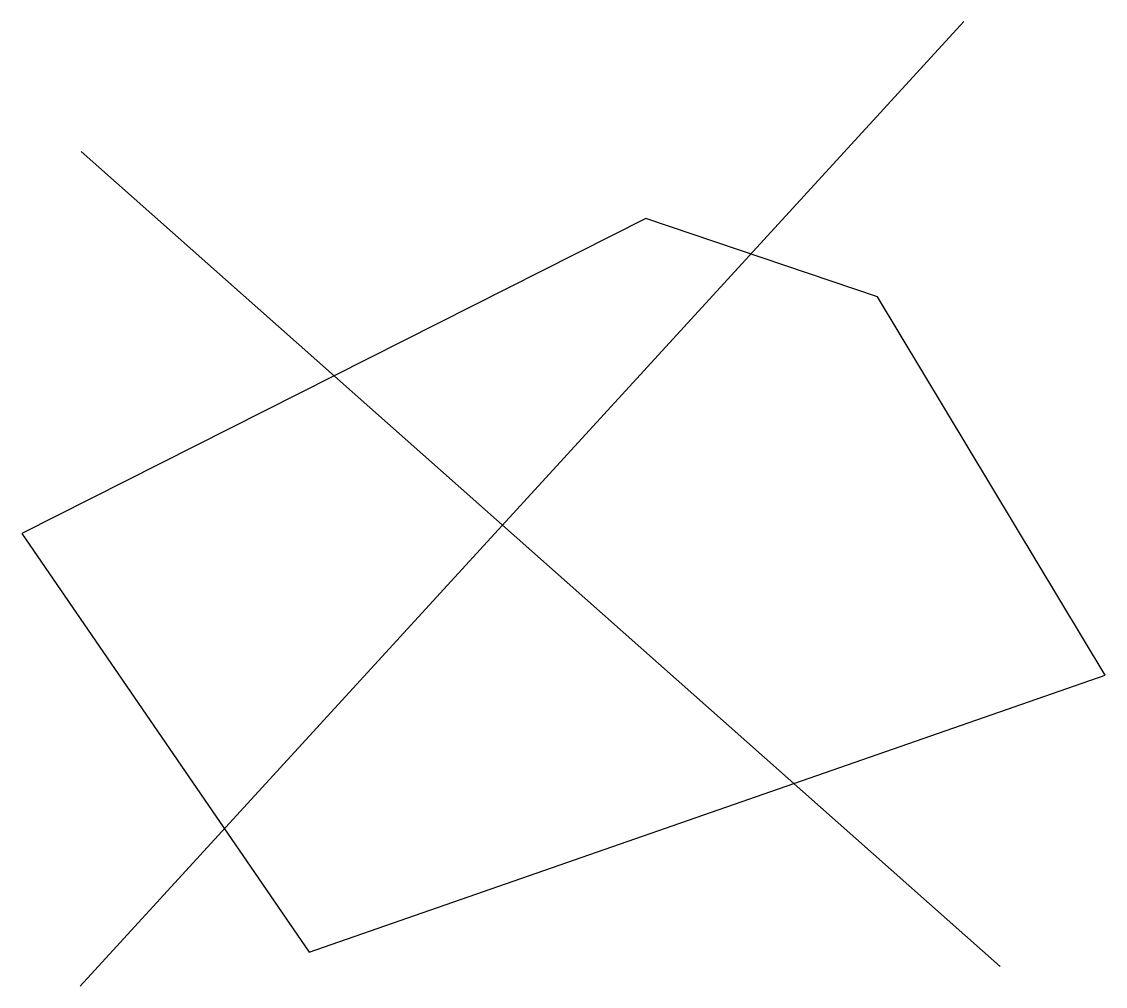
# Model space of a CAD drawing. Header units: millimetres. Extents: x 2693 to 4531, y 590 to 2226.
import ezdxf

# ---------------------------------------------------------------- set-up
doc = ezdxf.new("R2010")
doc.units = ezdxf.units.MM

msp = doc.modelspace()

# ---------------------------------------------------------------- linework, layer by layer
for p, q in [((2792.5, 590.2), (4290.7, 2226)), ((2794.4, 2005.6), (4352.3, 623.8)), ((3751.4, 1892.3), (2693.4, 1358.1)), ((4144.2, 1759.3), (3751.4, 1892.3)), ((4530.5, 1117.8), (4144.2, 1759.3)), ((2693.4, 1358.1), (3180.6, 648)), ((3180.6, 648), (4530.5, 1117.8))]:
    msp.add_line(p, q)

doc.saveas('drawing.dxf')
